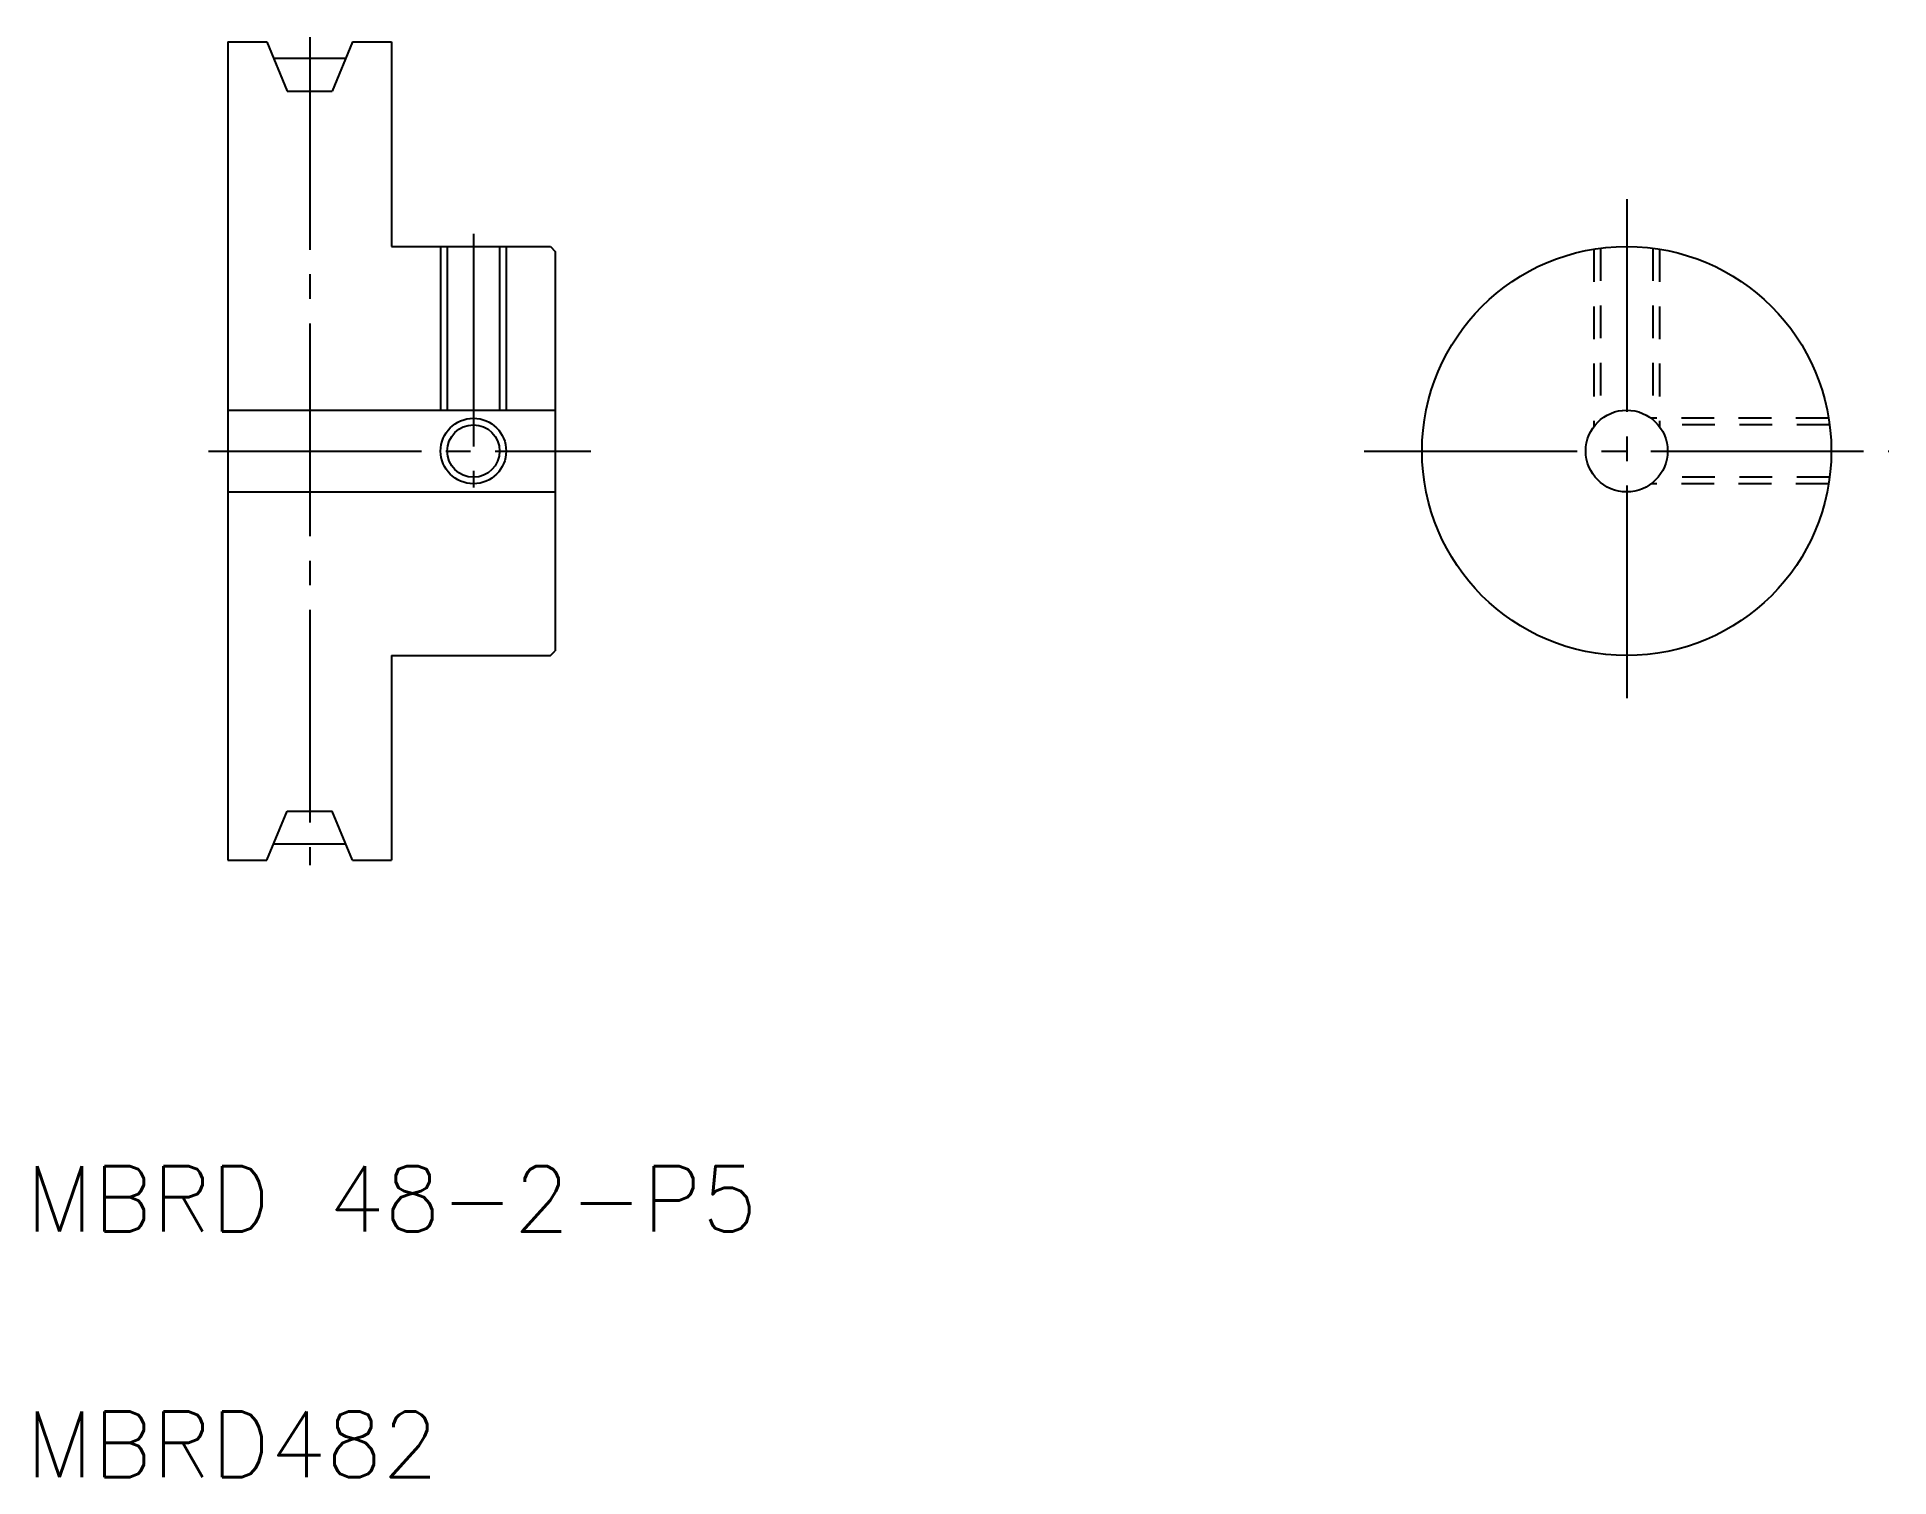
# Model space of a CAD drawing. Extents: x 123 to 237, y 43 to 131.
import ezdxf

# ---------------------------------------------------------------- set-up
doc = ezdxf.new("R2010")
doc.units = 0
doc.linetypes.add('CENTER', pattern=[17.5, 13, -1.5, 1.5, -1.5])
doc.linetypes.add('DASHED', pattern=[3.5, 2, -1.5])
doc.layers.get('0').update_dxf_attribs({"linetype": 'CONTINUOUS'})
doc.layers.add('CENTER', color=1, linetype='CENTER')
doc.styles.get("Standard").update_dxf_attribs({"font": 'txt.shx', "bigfont": '@extfont2.shx'})

msp = doc.modelspace()

# ---------------------------------------------------------------- linework, layer by layer
at = {"color": 7, "linetype": 'CONTINUOUS'}
for p, q in [((135.12, 130.23), (135.12, 80.23)), ((135.12, 130.23), (137.51, 130.23)), ((137.51, 130.23), (138.75, 127.23)), ((142.74, 130.23), (141.5, 127.23)), ((142.74, 130.23), (145.12, 130.23)), ((145.12, 130.23), (145.12, 117.73)), ((138.75, 127.23), (141.5, 127.23)), ((145.12, 127.11), (145.12, 127.11)), ((145.12, 123.98), (145.13, 123.98)), ((145.12, 117.73), (154.82, 117.73)), ((148.52, 117.73), (148.52, 107.73)), ((151.72, 117.73), (151.72, 107.73)), ((154.82, 117.73), (155.12, 117.43)), ((155.12, 117.43), (155.12, 93.03)), ((135.12, 107.73), (155.12, 107.73)), ((135.12, 102.73), (155.12, 102.73)), ((154.82, 92.73), (155.12, 93.03)), ((145.12, 92.73), (154.82, 92.73)), ((145.12, 92.73), (145.12, 80.23)), ((137.51, 80.23), (138.75, 83.23)), ((138.75, 83.23), (141.5, 83.23)), ((142.74, 80.23), (141.5, 83.23)), ((145.12, 83.36), (145.12, 83.36)), ((135.12, 80.23), (137.51, 80.23)), ((142.74, 80.23), (145.12, 80.23))]:
    msp.add_line(p, q, dxfattribs=at)
at = {"color": 3, "linetype": 'CONTINUOUS'}
for p, q in [((148.12, 117.73), (148.12, 107.73)), ((152.12, 117.73), (152.12, 107.73))]:
    msp.add_line(p, q, dxfattribs=at)
at = {"color": 3, "linetype": 'DASHED'}
for p, q in [((218.57, 117.57), (218.57, 106.73)), ((218.97, 117.63), (218.97, 107.15)), ((222.17, 117.63), (222.17, 107.15)), ((222.57, 117.57), (222.57, 106.73)), ((232.91, 107.23), (222.07, 107.23)), ((232.96, 106.83), (222.49, 106.83)), ((232.91, 103.23), (222.07, 103.23)), ((232.96, 103.63), (222.49, 103.63))]:
    msp.add_line(p, q, dxfattribs=at)
at = {"color": 7, "linetype": 'CONTINUOUS'}
for centre, radius in [((220.57, 105.23), 12.5), ((220.57, 105.23), 2.5), ((150.12, 105.23), 1.6)]:
    msp.add_circle(centre, radius, dxfattribs=at)
at = {"color": 3, "linetype": 'CONTINUOUS'}
msp.add_circle((150.12, 105.23), 2, dxfattribs=at)
at = {"layer": 'CENTER', "color": 1, "linetype": 'CENTER'}
for p, q in [((140.12, 130.53), (140.12, 79.93)), ((137.92, 129.23), (142.32, 129.23)), ((220.57, 120.62), (220.57, 89.85)), ((150.12, 118.51), (150.12, 103.01)), ((133.94, 105.23), (157.3, 105.23)), ((204.54, 105.23), (236.59, 105.23)), ((137.92, 81.23), (142.32, 81.23))]:
    msp.add_line(p, q, dxfattribs=at)

# ---------------------------------------------------------------- texts
at = {"color": 7, "linetype": 'CONTINUOUS'}
for s, p in [('MBRD 48-2-P5', (122.78, 57.53)), ('MBRD482', (122.78, 42.53))]:
    msp.add_text(s, height=4, dxfattribs=at).set_placement(p)

doc.saveas('drawing.dxf')
